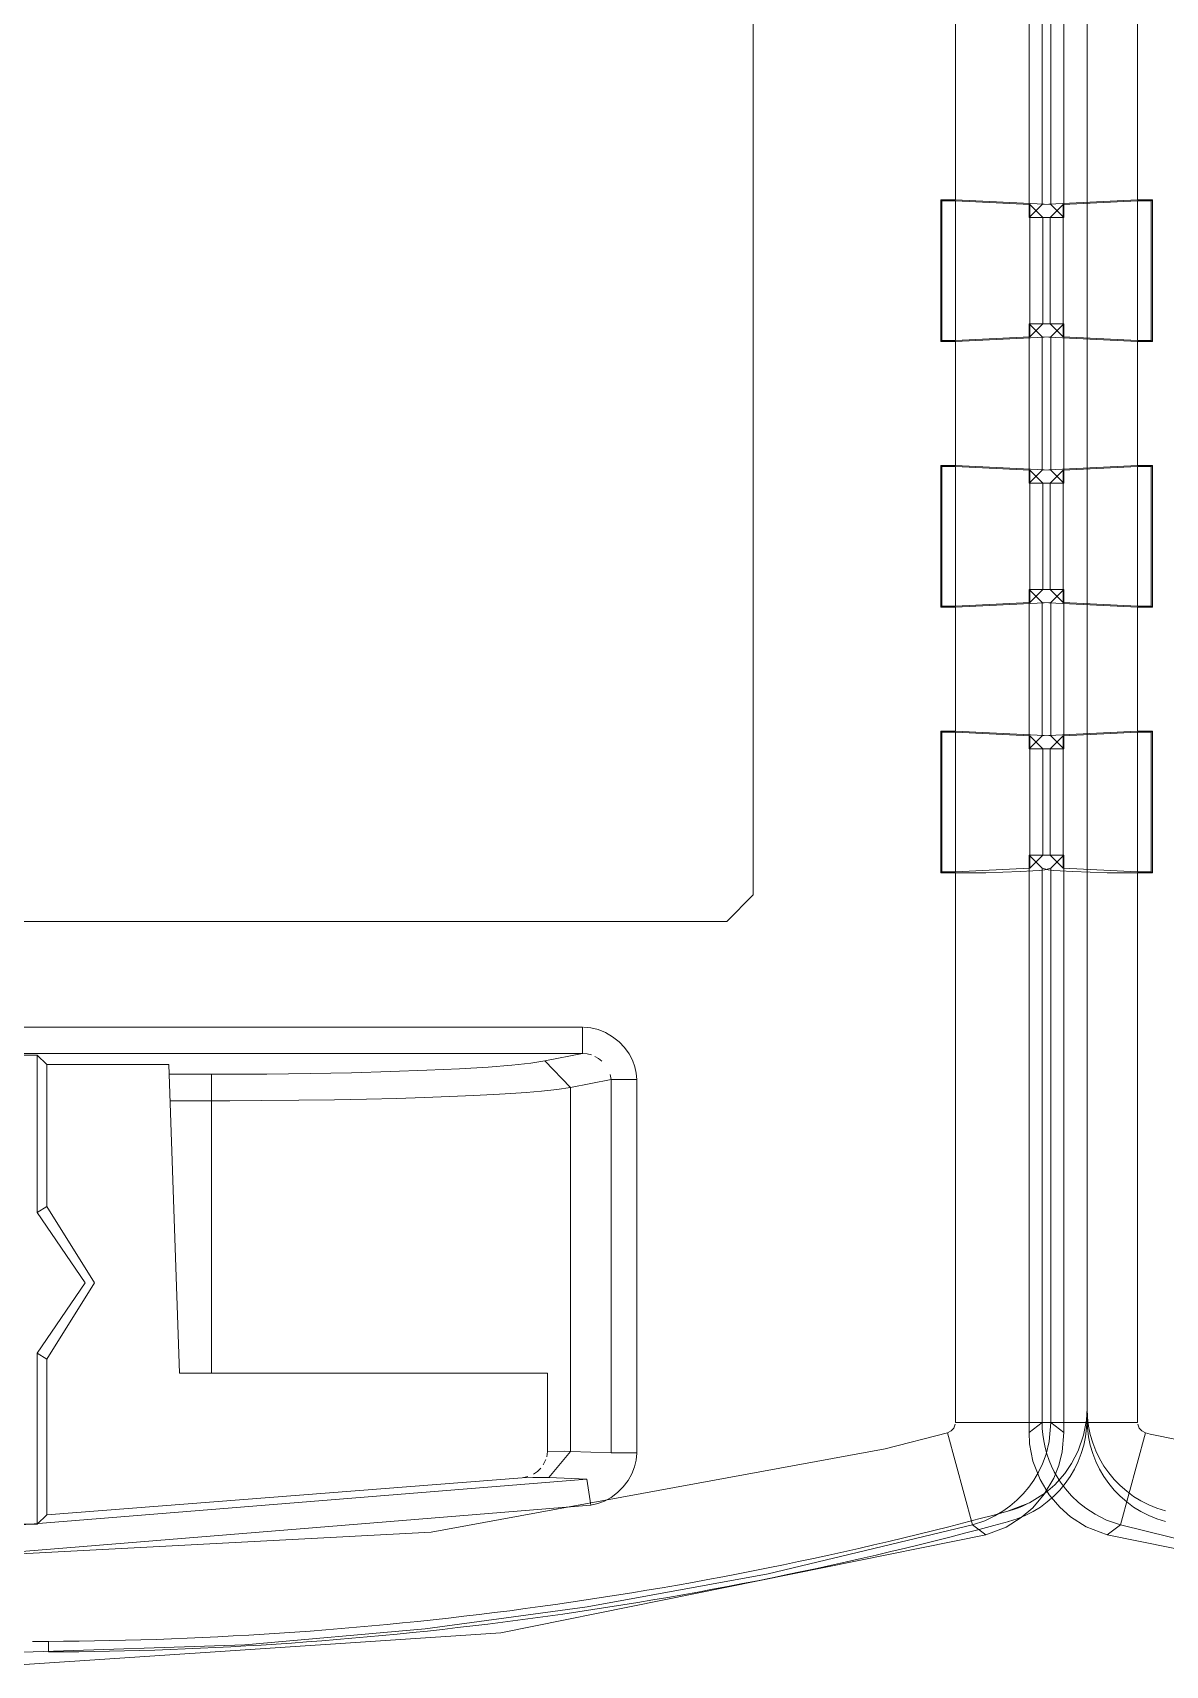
# Model space of a CAD drawing. Header units: millimetres. Extents: x -6000 to 26000, y -6000 to 26000.
# Drawn here: x 100.393 to 103.359, y -4552.828 to -4548.553 of the extents above; entities that cross this region are included whole.
import ezdxf

# ---------------------------------------------------------------- set-up
doc = ezdxf.new("R2010")
doc.units = ezdxf.units.MM
doc.header["$MEASUREMENT"] = 0
doc.layers.add('Чертеж и Рисунок_Ном._пера__7', color=7, linetype='Continuous', lineweight=15)

msp = doc.modelspace()

# ---------------------------------------------------------------- linework, layer by layer
at = {"layer": 'Чертеж и Рисунок_Ном._пера__7', "color": 7, "linetype": 'Continuous', "lineweight": 15}
for p, q in [((103.1541, -4534.9602), (103.1541, -4551.6584)), ((102.28, -4536.3443), (102.28, -4550.8107)), ((103.0023, -4549.0372), (103.0023, -4536.7964)), ((103.0938, -4536.7964), (103.0938, -4549.0372)), ((102.8095, -4548.9905), (102.8095, -4536.843)), ((103.0365, -4549.003), (103.0365, -4536.8306)), ((103.0595, -4549.003), (103.0595, -4536.8306)), ((103.2866, -4548.9905), (103.2866, -4536.843)), ((103.1541, -4539.8764), (103.1541, -4551.6843)), ((103.0023, -4549.0372), (103.0023, -4544.3615)), ((102.7709, -4548.9905), (102.8095, -4548.9905)), ((102.7709, -4548.9905), (102.7709, -4549.362)), ((102.7738, -4548.9935), (102.7709, -4548.9905)), ((102.7738, -4548.9935), (102.7738, -4549.3591)), ((102.7738, -4548.9935), (102.8096, -4548.9935)), ((102.8096, -4548.9935), (102.8096, -4549.3591)), ((103.2865, -4548.9934), (103.3222, -4548.9934)), ((103.2865, -4549.3591), (103.2865, -4548.9934)), ((103.2866, -4548.9905), (103.3252, -4548.9905)), ((103.3252, -4548.9905), (103.3222, -4548.9934)), ((103.3222, -4549.3591), (103.3222, -4548.9934)), ((103.3252, -4549.362), (103.3252, -4548.9905)), ((103.0023, -4549.0372), (103.0365, -4549.003)), ((103.0041, -4549.0031), (103.0381, -4549.0372)), ((103.0041, -4549.0031), (103.0041, -4549.3494)), ((103.0579, -4549.0372), (103.092, -4549.0031)), ((103.0595, -4549.003), (103.0938, -4549.0372)), ((103.092, -4549.3494), (103.092, -4549.0031)), ((103.0579, -4549.0372), (103.0023, -4549.0372)), ((103.0938, -4549.0372), (103.0381, -4549.0372)), ((103.0381, -4549.3154), (103.0381, -4549.0372)), ((103.0579, -4549.0372), (103.0579, -4549.3154)), ((103.0365, -4549.3496), (103.0023, -4549.3154)), ((103.0579, -4549.3154), (103.0023, -4549.3154)), ((103.0023, -4549.7327), (103.0023, -4549.3154)), ((103.0041, -4549.3494), (103.0381, -4549.3154)), ((103.0938, -4549.3154), (103.0381, -4549.3154)), ((103.0579, -4549.3154), (103.092, -4549.3494)), ((103.0938, -4549.3154), (103.0595, -4549.3496)), ((103.0938, -4549.3154), (103.0938, -4549.7327)), ((102.7709, -4549.362), (102.7738, -4549.3591)), ((102.7709, -4549.362), (102.8095, -4549.362)), ((102.7738, -4549.3591), (102.8096, -4549.3591)), ((102.8095, -4549.686), (102.8095, -4549.362)), ((103.0365, -4549.6985), (103.0365, -4549.3496)), ((103.0595, -4549.6985), (103.0595, -4549.3496)), ((103.2865, -4549.3591), (103.3222, -4549.3591)), ((103.2866, -4549.686), (103.2866, -4549.362)), ((103.2866, -4549.362), (103.3252, -4549.362)), ((103.3252, -4549.362), (103.3222, -4549.3591)), ((102.7709, -4549.686), (102.8095, -4549.686)), ((102.7738, -4549.689), (102.7709, -4549.686)), ((102.7709, -4549.686), (102.7709, -4550.0575)), ((102.7738, -4549.689), (102.7738, -4550.0546)), ((102.7738, -4549.689), (102.8096, -4549.689)), ((102.8096, -4549.689), (102.8096, -4550.0546)), ((103.0023, -4549.7327), (103.0365, -4549.6985)), ((103.0041, -4549.6986), (103.0381, -4549.7327)), ((103.0041, -4549.6986), (103.0041, -4550.0449)), ((103.0579, -4549.7327), (103.092, -4549.6986)), ((103.0595, -4549.6985), (103.0938, -4549.7327)), ((103.092, -4550.0449), (103.092, -4549.6986)), ((103.2865, -4549.6889), (103.3222, -4549.6889)), ((103.2865, -4550.0546), (103.2865, -4549.6889)), ((103.2866, -4549.686), (103.3252, -4549.686)), ((103.3222, -4549.6889), (103.3252, -4549.686)), ((103.3222, -4550.0546), (103.3222, -4549.6889)), ((103.3252, -4550.0575), (103.3252, -4549.686)), ((103.0579, -4549.7327), (103.0023, -4549.7327)), ((103.0381, -4550.0109), (103.0381, -4549.7327)), ((103.0938, -4549.7327), (103.0381, -4549.7327)), ((103.0579, -4549.7327), (103.0579, -4550.0109)), ((103.0579, -4550.0109), (103.0023, -4550.0109)), ((103.0365, -4550.0451), (103.0023, -4550.0109)), ((103.0023, -4550.4282), (103.0023, -4550.0109)), ((103.0041, -4550.0449), (103.0381, -4550.0109)), ((103.0938, -4550.0109), (103.0381, -4550.0109)), ((103.0579, -4550.0109), (103.092, -4550.0449)), ((103.0938, -4550.0109), (103.0595, -4550.0451)), ((103.0938, -4550.0109), (103.0938, -4550.4282)), ((102.7738, -4550.0546), (102.7709, -4550.0575)), ((102.7709, -4550.0575), (102.8095, -4550.0575)), ((102.7738, -4550.0546), (102.8096, -4550.0546)), ((102.8095, -4550.3815), (102.8095, -4550.0575)), ((103.0365, -4550.394), (103.0365, -4550.0451)), ((103.0595, -4550.394), (103.0595, -4550.0451)), ((103.2865, -4550.0546), (103.3222, -4550.0546)), ((103.2866, -4550.0575), (103.3252, -4550.0575)), ((103.2866, -4550.3815), (103.2866, -4550.0575)), ((103.3252, -4550.0575), (103.3222, -4550.0546)), ((102.7709, -4550.3815), (102.7709, -4550.753)), ((102.7738, -4550.3845), (102.7709, -4550.3815)), ((102.7709, -4550.3815), (102.8095, -4550.3815)), ((102.7738, -4550.3844), (102.8096, -4550.3844)), ((102.7738, -4550.3844), (102.7738, -4550.7501)), ((102.8096, -4550.3844), (102.8096, -4550.7501)), ((103.0023, -4550.4282), (103.0365, -4550.394)), ((103.0041, -4550.3941), (103.0381, -4550.4282)), ((103.0041, -4550.3941), (103.0041, -4550.7404)), ((103.0579, -4550.4282), (103.092, -4550.3941)), ((103.0595, -4550.394), (103.0938, -4550.4282)), ((103.092, -4550.7404), (103.092, -4550.3941)), ((103.2865, -4550.3844), (103.3222, -4550.3844)), ((103.2865, -4550.7501), (103.2865, -4550.3844)), ((103.2866, -4550.3815), (103.3252, -4550.3815)), ((103.3222, -4550.3844), (103.3252, -4550.3815)), ((103.3222, -4550.7501), (103.3222, -4550.3844)), ((103.3252, -4550.753), (103.3252, -4550.3815)), ((103.0579, -4550.4282), (103.0023, -4550.4282)), ((103.0938, -4550.4282), (103.0381, -4550.4282)), ((103.0381, -4550.7064), (103.0381, -4550.4282)), ((103.0579, -4550.4282), (103.0579, -4550.7064)), ((103.0023, -4552.218), (103.0023, -4550.7064)), ((103.0579, -4550.7064), (103.0023, -4550.7064)), ((103.0365, -4550.7406), (103.0023, -4550.7064)), ((103.0041, -4550.7404), (103.0381, -4550.7064)), ((103.0365, -4552.1918), (103.0365, -4550.7406)), ((103.0938, -4550.7064), (103.0381, -4550.7064)), ((103.0579, -4550.7064), (103.092, -4550.7404)), ((103.0938, -4550.7064), (103.0595, -4550.7406)), ((103.0595, -4552.1919), (103.0595, -4550.7406)), ((103.0938, -4550.7064), (103.0938, -4552.2181)), ((102.7738, -4550.7501), (102.7709, -4550.753)), ((102.7709, -4550.753), (102.8095, -4550.753)), ((102.7738, -4550.7501), (102.8096, -4550.7501)), ((102.8095, -4552.1918), (102.8095, -4550.753)), ((103.2865, -4550.7501), (103.3222, -4550.7501)), ((103.2866, -4552.1918), (103.2866, -4550.753)), ((103.2866, -4550.753), (103.3252, -4550.753)), ((103.3252, -4550.753), (103.3222, -4550.7501)), ((102.2105, -4550.8803), (98.4548, -4550.8803)), ((101.8327, -4551.1564), (98.8325, -4551.1564)), ((101.8327, -4551.1564), (101.8327, -4551.2259)), ((101.8327, -4551.2259), (98.8325, -4551.2259)), ((100.26, -4551.2297), (100.4052, -4551.2297)), ((100.4052, -4551.6422), (100.4052, -4551.2297)), ((100.4052, -4551.2297), (100.43, -4551.2545)), ((100.43, -4551.626), (100.43, -4551.2545)), ((100.7492, -4551.2545), (100.43, -4551.2545)), ((100.7492, -4551.2545), (100.7774, -4552.0626)), ((101.7345, -4551.2451), (101.8327, -4551.2259)), ((100.7501, -4551.2802), (100.8612, -4551.2802)), ((100.8612, -4551.3497), (100.8612, -4551.2802)), ((101.8017, -4551.3145), (101.9076, -4551.2938)), ((101.9076, -4551.2938), (101.9748, -4551.2938)), ((101.9076, -4552.2716), (101.9076, -4551.2938)), ((101.9748, -4552.2716), (101.9748, -4551.2938)), ((101.8017, -4551.3145), (101.8017, -4552.2674)), ((100.7525, -4551.3497), (100.8612, -4551.3497)), ((100.8612, -4552.0626), (100.8612, -4551.3497)), ((103.1541, -4551.6584), (103.1541, -4552.1829)), ((103.1541, -4552.1549), (103.1541, -4551.6584)), ((103.1541, -4552.1551), (103.1541, -4551.6843)), ((100.4052, -4552.4584), (100.4052, -4552.0101)), ((100.43, -4552.4334), (100.43, -4552.0263)), ((100.7774, -4552.0626), (101.7409, -4552.0626)), ((101.7409, -4552.0626), (101.7409, -4552.2677)), ((103.1541, -4552.1551), (103.1541, -4552.1549)), ((103.1541, -4552.1551), (103.1541, -4552.1551)), ((103.1541, -4552.1551), (103.1541, -4552.1829)), ((103.0023, -4552.218), (103.0365, -4552.1918)), ((103.2866, -4552.1918), (103.0365, -4552.1918)), ((103.0938, -4552.2181), (103.0595, -4552.1919)), ((101.9748, -4552.2716), (101.9076, -4552.2716)), ((101.8439, -4552.3399), (101.8551, -4552.4084)), ((100.43, -4552.4334), (100.4052, -4552.4584)), ((102.8889, -4552.4861), (102.8539, -4552.4601)), ((103.2072, -4552.4861), (103.2422, -4552.4601)), ((100.4347, -4552.7927), (100.4347, -4552.7649))]:
    msp.add_line(p, q, dxfattribs=at)
at = {"layer": 'Чертеж и Рисунок_Ном._пера__7', "color": 7, "linetype": 'Continuous', "lineweight": 15, "flags": 128}
for points in [[(103.0595, -4549.003), (102.8095, -4548.9905)], [(103.0595, -4549.003), (102.8095, -4548.9905)], [(103.0595, -4549.003), (102.8095, -4548.9905)], [(103.0595, -4549.003), (102.8095, -4548.9905)], [(103.0595, -4549.003), (102.8095, -4548.9905)], [(103.0595, -4549.003), (102.8095, -4548.9905)], [(103.0595, -4549.003), (102.8095, -4548.9905)], [(103.0595, -4549.003), (102.8095, -4548.9905)], [(103.0595, -4549.003), (102.8095, -4548.9905)], [(103.0595, -4549.003), (102.8095, -4548.9905)], [(103.0595, -4549.003), (102.8095, -4548.9905)], [(103.0595, -4549.003), (102.8095, -4548.9905)], [(103.0595, -4549.003), (102.8095, -4548.9905)], [(103.0595, -4549.003), (102.8095, -4548.9905)], [(103.0595, -4549.003), (102.8095, -4548.9905)], [(103.0595, -4549.003), (102.8095, -4548.9905)], [(103.0595, -4549.003), (102.8095, -4548.9905)], [(103.0595, -4549.003), (102.8095, -4548.9905)], [(103.0595, -4549.003), (102.8095, -4548.9905)], [(103.0595, -4549.003), (102.8095, -4548.9905)], [(103.0595, -4549.003), (102.8095, -4548.9905)], [(103.0041, -4549.0031), (102.8096, -4548.9935)], [(103.0041, -4549.0031), (102.8096, -4548.9935)], [(103.0041, -4549.0031), (102.8096, -4548.9935)], [(103.0041, -4549.0031), (102.8096, -4548.9935)], [(103.0041, -4549.0031), (102.8096, -4548.9935)], [(103.0041, -4549.0031), (102.8096, -4548.9935)], [(103.0041, -4549.0031), (102.8096, -4548.9935)], [(103.0041, -4549.0031), (102.8096, -4548.9935)], [(103.0041, -4549.0031), (102.8096, -4548.9935)], [(103.0041, -4549.0031), (102.8096, -4548.9935)], [(103.0041, -4549.0031), (102.8096, -4548.9935)], [(103.0041, -4549.0031), (102.8096, -4548.9935)], [(103.0041, -4549.0031), (102.8096, -4548.9935)], [(103.0041, -4549.0031), (102.8096, -4548.9935)], [(103.0041, -4549.0031), (102.8096, -4548.9935)], [(103.0041, -4549.0031), (102.8096, -4548.9935)], [(103.0041, -4549.0031), (102.8096, -4548.9935)], [(103.0041, -4549.0031), (102.8096, -4548.9935)], [(103.0041, -4549.0031), (102.8096, -4548.9935)], [(103.0041, -4549.0031), (102.8096, -4548.9935)], [(103.0041, -4549.0031), (102.8096, -4548.9935)], [(103.2866, -4548.9905), (103.0365, -4549.003)], [(103.2866, -4548.9905), (103.0365, -4549.003)], [(103.2866, -4548.9905), (103.0365, -4549.003)], [(103.2866, -4548.9905), (103.0365, -4549.003)], [(103.2866, -4548.9905), (103.0365, -4549.003)], [(103.2866, -4548.9905), (103.0365, -4549.003)], [(103.2866, -4548.9905), (103.0365, -4549.003)], [(103.2866, -4548.9905), (103.0365, -4549.003)], [(103.2866, -4548.9905), (103.0365, -4549.003)], [(103.2866, -4548.9905), (103.0365, -4549.003)], [(103.2866, -4548.9905), (103.0365, -4549.003)], [(103.2866, -4548.9905), (103.0365, -4549.003)], [(103.2866, -4548.9905), (103.0365, -4549.003)], [(103.2866, -4548.9905), (103.0365, -4549.003)], [(103.2866, -4548.9905), (103.0365, -4549.003)], [(103.2866, -4548.9905), (103.0365, -4549.003)], [(103.2866, -4548.9905), (103.0365, -4549.003)], [(103.2866, -4548.9905), (103.0365, -4549.003)], [(103.2866, -4548.9905), (103.0365, -4549.003)], [(103.2866, -4548.9905), (103.0365, -4549.003)], [(103.2866, -4548.9905), (103.0365, -4549.003)], [(103.2865, -4548.9934), (103.092, -4549.0031)], [(103.2865, -4548.9934), (103.092, -4549.0031)], [(103.2865, -4548.9934), (103.092, -4549.0031)], [(103.2865, -4548.9934), (103.092, -4549.0031)], [(103.2865, -4548.9934), (103.092, -4549.0031)], [(103.2865, -4548.9934), (103.092, -4549.0031)], [(103.2865, -4548.9934), (103.092, -4549.0031)], [(103.2865, -4548.9934), (103.092, -4549.0031)], [(103.2865, -4548.9934), (103.092, -4549.0031)], [(103.2865, -4548.9934), (103.092, -4549.0031)], [(103.2865, -4548.9934), (103.092, -4549.0031)], [(103.2865, -4548.9934), (103.092, -4549.0031)], [(103.2865, -4548.9934), (103.092, -4549.0031)], [(103.2865, -4548.9934), (103.092, -4549.0031)], [(103.2865, -4548.9934), (103.092, -4549.0031)], [(103.2865, -4548.9934), (103.092, -4549.0031)], [(103.2865, -4548.9934), (103.092, -4549.0031)], [(103.2865, -4548.9934), (103.092, -4549.0031)], [(103.2865, -4548.9934), (103.092, -4549.0031)], [(103.2865, -4548.9934), (103.092, -4549.0031)], [(103.2865, -4548.9934), (103.092, -4549.0031)], [(102.8095, -4549.362), (103.0595, -4549.3496)], [(102.8095, -4549.362), (103.0595, -4549.3496)], [(102.8095, -4549.362), (103.0595, -4549.3496)], [(102.8095, -4549.362), (103.0595, -4549.3496)], [(102.8095, -4549.362), (103.0595, -4549.3496)], [(102.8095, -4549.362), (103.0595, -4549.3496)], [(102.8095, -4549.362), (103.0595, -4549.3496)], [(102.8095, -4549.362), (103.0595, -4549.3496)], [(102.8095, -4549.362), (103.0595, -4549.3496)], [(102.8095, -4549.362), (103.0595, -4549.3496)], [(102.8095, -4549.362), (103.0595, -4549.3496)], [(102.8095, -4549.362), (103.0595, -4549.3496)], [(102.8095, -4549.362), (103.0595, -4549.3496)], [(102.8095, -4549.362), (103.0595, -4549.3496)], [(102.8095, -4549.362), (103.0595, -4549.3496)], [(102.8095, -4549.362), (103.0595, -4549.3496)], [(102.8095, -4549.362), (103.0595, -4549.3496)], [(102.8095, -4549.362), (103.0595, -4549.3496)], [(102.8095, -4549.362), (103.0595, -4549.3496)], [(102.8095, -4549.362), (103.0595, -4549.3496)], [(102.8095, -4549.362), (103.0595, -4549.3496)], [(102.8096, -4549.3591), (103.0041, -4549.3494)], [(102.8096, -4549.3591), (103.0041, -4549.3494)], [(102.8096, -4549.3591), (103.0041, -4549.3494)], [(102.8096, -4549.3591), (103.0041, -4549.3494)], [(102.8096, -4549.3591), (103.0041, -4549.3494)], [(102.8096, -4549.3591), (103.0041, -4549.3494)], [(102.8096, -4549.3591), (103.0041, -4549.3494)], [(102.8096, -4549.3591), (103.0041, -4549.3494)], [(102.8096, -4549.3591), (103.0041, -4549.3494)], [(102.8096, -4549.3591), (103.0041, -4549.3494)], [(102.8096, -4549.3591), (103.0041, -4549.3494)], [(102.8096, -4549.3591), (103.0041, -4549.3494)], [(102.8096, -4549.3591), (103.0041, -4549.3494)], [(102.8096, -4549.3591), (103.0041, -4549.3494)], [(102.8096, -4549.3591), (103.0041, -4549.3494)], [(102.8096, -4549.3591), (103.0041, -4549.3494)], [(102.8096, -4549.3591), (103.0041, -4549.3494)], [(102.8096, -4549.3591), (103.0041, -4549.3494)], [(102.8096, -4549.3591), (103.0041, -4549.3494)], [(102.8096, -4549.3591), (103.0041, -4549.3494)], [(102.8096, -4549.3591), (103.0041, -4549.3494)], [(103.0365, -4549.3496), (103.2866, -4549.362)], [(103.0365, -4549.3496), (103.2866, -4549.362)], [(103.0365, -4549.3496), (103.2866, -4549.362)], [(103.0365, -4549.3496), (103.2866, -4549.362)], [(103.0365, -4549.3496), (103.2866, -4549.362)], [(103.0365, -4549.3496), (103.2866, -4549.362)], [(103.0365, -4549.3496), (103.2866, -4549.362)], [(103.0365, -4549.3496), (103.2866, -4549.362)], [(103.0365, -4549.3496), (103.2866, -4549.362)], [(103.0365, -4549.3496), (103.2866, -4549.362)], [(103.0365, -4549.3496), (103.2866, -4549.362)], [(103.0365, -4549.3496), (103.2866, -4549.362)], [(103.0365, -4549.3496), (103.2866, -4549.362)], [(103.0365, -4549.3496), (103.2866, -4549.362)], [(103.0365, -4549.3496), (103.2866, -4549.362)], [(103.0365, -4549.3496), (103.2866, -4549.362)], [(103.0365, -4549.3496), (103.2866, -4549.362)], [(103.0365, -4549.3496), (103.2866, -4549.362)], [(103.0365, -4549.3496), (103.2866, -4549.362)], [(103.0365, -4549.3496), (103.2866, -4549.362)], [(103.0365, -4549.3496), (103.2866, -4549.362)], [(103.092, -4549.3494), (103.2865, -4549.3591)], [(103.092, -4549.3494), (103.2865, -4549.3591)], [(103.092, -4549.3494), (103.2865, -4549.3591)], [(103.092, -4549.3494), (103.2865, -4549.3591)], [(103.092, -4549.3494), (103.2865, -4549.3591)], [(103.092, -4549.3494), (103.2865, -4549.3591)], [(103.092, -4549.3494), (103.2865, -4549.3591)], [(103.092, -4549.3494), (103.2865, -4549.3591)], [(103.092, -4549.3494), (103.2865, -4549.3591)], [(103.092, -4549.3494), (103.2865, -4549.3591)], [(103.092, -4549.3494), (103.2865, -4549.3591)], [(103.092, -4549.3494), (103.2865, -4549.3591)], [(103.092, -4549.3494), (103.2865, -4549.3591)], [(103.092, -4549.3494), (103.2865, -4549.3591)], [(103.092, -4549.3494), (103.2865, -4549.3591)], [(103.092, -4549.3494), (103.2865, -4549.3591)], [(103.092, -4549.3494), (103.2865, -4549.3591)], [(103.092, -4549.3494), (103.2865, -4549.3591)], [(103.092, -4549.3494), (103.2865, -4549.3591)], [(103.092, -4549.3494), (103.2865, -4549.3591)], [(103.092, -4549.3494), (103.2865, -4549.3591)], [(103.0595, -4549.6985), (102.8095, -4549.686)], [(103.0595, -4549.6985), (102.8095, -4549.686)], [(103.0595, -4549.6985), (102.8095, -4549.686)], [(103.0595, -4549.6985), (102.8095, -4549.686)], [(103.0595, -4549.6985), (102.8095, -4549.686)], [(103.0595, -4549.6985), (102.8095, -4549.686)], [(103.0595, -4549.6985), (102.8095, -4549.686)], [(103.0595, -4549.6985), (102.8095, -4549.686)], [(103.0595, -4549.6985), (102.8095, -4549.686)], [(103.0595, -4549.6985), (102.8095, -4549.686)], [(103.0595, -4549.6985), (102.8095, -4549.686)], [(103.0595, -4549.6985), (102.8095, -4549.686)], [(103.0595, -4549.6985), (102.8095, -4549.686)], [(103.0595, -4549.6985), (102.8095, -4549.686)], [(103.0595, -4549.6985), (102.8095, -4549.686)], [(103.0595, -4549.6985), (102.8095, -4549.686)], [(103.0595, -4549.6985), (102.8095, -4549.686)], [(103.0595, -4549.6985), (102.8095, -4549.686)], [(103.0595, -4549.6985), (102.8095, -4549.686)], [(103.0595, -4549.6985), (102.8095, -4549.686)], [(103.0595, -4549.6985), (102.8095, -4549.686)], [(103.0041, -4549.6986), (102.8096, -4549.689)], [(103.0041, -4549.6986), (102.8096, -4549.689)], [(103.0041, -4549.6986), (102.8096, -4549.689)], [(103.0041, -4549.6986), (102.8096, -4549.689)], [(103.0041, -4549.6986), (102.8096, -4549.689)], [(103.0041, -4549.6986), (102.8096, -4549.689)], [(103.0041, -4549.6986), (102.8096, -4549.689)], [(103.0041, -4549.6986), (102.8096, -4549.689)], [(103.0041, -4549.6986), (102.8096, -4549.689)], [(103.0041, -4549.6986), (102.8096, -4549.689)], [(103.0041, -4549.6986), (102.8096, -4549.689)], [(103.0041, -4549.6986), (102.8096, -4549.689)], [(103.0041, -4549.6986), (102.8096, -4549.689)], [(103.0041, -4549.6986), (102.8096, -4549.689)], [(103.0041, -4549.6986), (102.8096, -4549.689)], [(103.0041, -4549.6986), (102.8096, -4549.689)], [(103.0041, -4549.6986), (102.8096, -4549.689)], [(103.0041, -4549.6986), (102.8096, -4549.689)], [(103.0041, -4549.6986), (102.8096, -4549.689)], [(103.0041, -4549.6986), (102.8096, -4549.689)], [(103.0041, -4549.6986), (102.8096, -4549.689)], [(103.2866, -4549.686), (103.0365, -4549.6985)], [(103.2866, -4549.686), (103.0365, -4549.6985)], [(103.2866, -4549.686), (103.0365, -4549.6985)], [(103.2866, -4549.686), (103.0365, -4549.6985)], [(103.2866, -4549.686), (103.0365, -4549.6985)], [(103.2866, -4549.686), (103.0365, -4549.6985)], [(103.2866, -4549.686), (103.0365, -4549.6985)], [(103.2866, -4549.686), (103.0365, -4549.6985)], [(103.2866, -4549.686), (103.0365, -4549.6985)], [(103.2866, -4549.686), (103.0365, -4549.6985)], [(103.2866, -4549.686), (103.0365, -4549.6985)], [(103.2866, -4549.686), (103.0365, -4549.6985)], [(103.2866, -4549.686), (103.0365, -4549.6985)], [(103.2866, -4549.686), (103.0365, -4549.6985)], [(103.2866, -4549.686), (103.0365, -4549.6985)], [(103.2866, -4549.686), (103.0365, -4549.6985)], [(103.2866, -4549.686), (103.0365, -4549.6985)], [(103.2866, -4549.686), (103.0365, -4549.6985)], [(103.2866, -4549.686), (103.0365, -4549.6985)], [(103.2866, -4549.686), (103.0365, -4549.6985)], [(103.2866, -4549.686), (103.0365, -4549.6985)], [(103.2865, -4549.6889), (103.092, -4549.6986)], [(103.2865, -4549.6889), (103.092, -4549.6986)], [(103.2865, -4549.6889), (103.092, -4549.6986)], [(103.2865, -4549.6889), (103.092, -4549.6986)], [(103.2865, -4549.6889), (103.092, -4549.6986)], [(103.2865, -4549.6889), (103.092, -4549.6986)], [(103.2865, -4549.6889), (103.092, -4549.6986)], [(103.2865, -4549.6889), (103.092, -4549.6986)], [(103.2865, -4549.6889), (103.092, -4549.6986)], [(103.2865, -4549.6889), (103.092, -4549.6986)], [(103.2865, -4549.6889), (103.092, -4549.6986)], [(103.2865, -4549.6889), (103.092, -4549.6986)], [(103.2865, -4549.6889), (103.092, -4549.6986)], [(103.2865, -4549.6889), (103.092, -4549.6986)], [(103.2865, -4549.6889), (103.092, -4549.6986)], [(103.2865, -4549.6889), (103.092, -4549.6986)], [(103.2865, -4549.6889), (103.092, -4549.6986)], [(103.2865, -4549.6889), (103.092, -4549.6986)], [(103.2865, -4549.6889), (103.092, -4549.6986)], [(103.2865, -4549.6889), (103.092, -4549.6986)], [(103.2865, -4549.6889), (103.092, -4549.6986)], [(102.8095, -4550.0575), (103.0595, -4550.0451)], [(102.8095, -4550.0575), (103.0595, -4550.0451)], [(102.8095, -4550.0575), (103.0595, -4550.0451)], [(102.8095, -4550.0575), (103.0595, -4550.0451)], [(102.8095, -4550.0575), (103.0595, -4550.0451)], [(102.8095, -4550.0575), (103.0595, -4550.0451)], [(102.8095, -4550.0575), (103.0595, -4550.0451)], [(102.8095, -4550.0575), (103.0595, -4550.0451)], [(102.8095, -4550.0575), (103.0595, -4550.0451)], [(102.8095, -4550.0575), (103.0595, -4550.0451)], [(102.8095, -4550.0575), (103.0595, -4550.0451)], [(102.8095, -4550.0575), (103.0595, -4550.0451)], [(102.8095, -4550.0575), (103.0595, -4550.0451)], [(102.8095, -4550.0575), (103.0595, -4550.0451)], [(102.8095, -4550.0575), (103.0595, -4550.0451)], [(102.8095, -4550.0575), (103.0595, -4550.0451)], [(102.8095, -4550.0575), (103.0595, -4550.0451)], [(102.8095, -4550.0575), (103.0595, -4550.0451)], [(102.8095, -4550.0575), (103.0595, -4550.0451)], [(102.8095, -4550.0575), (103.0595, -4550.0451)], [(102.8095, -4550.0575), (103.0595, -4550.0451)], [(102.8096, -4550.0546), (103.0041, -4550.0449)], [(102.8096, -4550.0546), (103.0041, -4550.0449)], [(102.8096, -4550.0546), (103.0041, -4550.0449)], [(102.8096, -4550.0546), (103.0041, -4550.0449)], [(102.8096, -4550.0546), (103.0041, -4550.0449)], [(102.8096, -4550.0546), (103.0041, -4550.0449)], [(102.8096, -4550.0546), (103.0041, -4550.0449)], [(102.8096, -4550.0546), (103.0041, -4550.0449)], [(102.8096, -4550.0546), (103.0041, -4550.0449)], [(102.8096, -4550.0546), (103.0041, -4550.0449)], [(102.8096, -4550.0546), (103.0041, -4550.0449)], [(102.8096, -4550.0546), (103.0041, -4550.0449)], [(102.8096, -4550.0546), (103.0041, -4550.0449)], [(102.8096, -4550.0546), (103.0041, -4550.0449)], [(102.8096, -4550.0546), (103.0041, -4550.0449)], [(102.8096, -4550.0546), (103.0041, -4550.0449)], [(102.8096, -4550.0546), (103.0041, -4550.0449)], [(102.8096, -4550.0546), (103.0041, -4550.0449)], [(102.8096, -4550.0546), (103.0041, -4550.0449)], [(102.8096, -4550.0546), (103.0041, -4550.0449)], [(102.8096, -4550.0546), (103.0041, -4550.0449)], [(103.0365, -4550.0451), (103.2866, -4550.0575)], [(103.0365, -4550.0451), (103.2866, -4550.0575)], [(103.0365, -4550.0451), (103.2866, -4550.0575)], [(103.0365, -4550.0451), (103.2866, -4550.0575)], [(103.0365, -4550.0451), (103.2866, -4550.0575)], [(103.0365, -4550.0451), (103.2866, -4550.0575)], [(103.0365, -4550.0451), (103.2866, -4550.0575)], [(103.0365, -4550.0451), (103.2866, -4550.0575)], [(103.0365, -4550.0451), (103.2866, -4550.0575)], [(103.0365, -4550.0451), (103.2866, -4550.0575)], [(103.0365, -4550.0451), (103.2866, -4550.0575)], [(103.0365, -4550.0451), (103.2866, -4550.0575)], [(103.0365, -4550.0451), (103.2866, -4550.0575)], [(103.0365, -4550.0451), (103.2866, -4550.0575)], [(103.0365, -4550.0451), (103.2866, -4550.0575)], [(103.0365, -4550.0451), (103.2866, -4550.0575)], [(103.0365, -4550.0451), (103.2866, -4550.0575)], [(103.0365, -4550.0451), (103.2866, -4550.0575)], [(103.0365, -4550.0451), (103.2866, -4550.0575)], [(103.0365, -4550.0451), (103.2866, -4550.0575)], [(103.0365, -4550.0451), (103.2866, -4550.0575)], [(103.092, -4550.0449), (103.2865, -4550.0546)], [(103.092, -4550.0449), (103.2865, -4550.0546)], [(103.092, -4550.0449), (103.2865, -4550.0546)], [(103.092, -4550.0449), (103.2865, -4550.0546)], [(103.092, -4550.0449), (103.2865, -4550.0546)], [(103.092, -4550.0449), (103.2865, -4550.0546)], [(103.092, -4550.0449), (103.2865, -4550.0546)], [(103.092, -4550.0449), (103.2865, -4550.0546)], [(103.092, -4550.0449), (103.2865, -4550.0546)], [(103.092, -4550.0449), (103.2865, -4550.0546)], [(103.092, -4550.0449), (103.2865, -4550.0546)], [(103.092, -4550.0449), (103.2865, -4550.0546)], [(103.092, -4550.0449), (103.2865, -4550.0546)], [(103.092, -4550.0449), (103.2865, -4550.0546)], [(103.092, -4550.0449), (103.2865, -4550.0546)], [(103.092, -4550.0449), (103.2865, -4550.0546)], [(103.092, -4550.0449), (103.2865, -4550.0546)], [(103.092, -4550.0449), (103.2865, -4550.0546)], [(103.092, -4550.0449), (103.2865, -4550.0546)], [(103.092, -4550.0449), (103.2865, -4550.0546)], [(103.092, -4550.0449), (103.2865, -4550.0546)], [(103.0595, -4550.394), (102.8095, -4550.3815)], [(103.0595, -4550.394), (102.8095, -4550.3815)], [(103.0595, -4550.394), (102.8095, -4550.3815)], [(103.0595, -4550.394), (102.8095, -4550.3815)], [(103.0595, -4550.394), (102.8095, -4550.3815)], [(103.0595, -4550.394), (102.8095, -4550.3815)], [(103.0595, -4550.394), (102.8095, -4550.3815)], [(103.0595, -4550.394), (102.8095, -4550.3815)], [(103.0595, -4550.394), (102.8095, -4550.3815)], [(103.0595, -4550.394), (102.8095, -4550.3815)], [(103.0595, -4550.394), (102.8095, -4550.3815)], [(103.0595, -4550.394), (102.8095, -4550.3815)], [(103.0595, -4550.394), (102.8095, -4550.3815)], [(103.0595, -4550.394), (102.8095, -4550.3815)], [(103.0595, -4550.394), (102.8095, -4550.3815)], [(103.0595, -4550.394), (102.8095, -4550.3815)], [(103.0595, -4550.394), (102.8095, -4550.3815)], [(103.0595, -4550.394), (102.8095, -4550.3815)], [(103.0595, -4550.394), (102.8095, -4550.3815)], [(103.0595, -4550.394), (102.8095, -4550.3815)], [(103.0595, -4550.394), (102.8095, -4550.3815)], [(103.0041, -4550.3941), (102.8096, -4550.3845)], [(103.0041, -4550.3941), (102.8096, -4550.3845)], [(103.0041, -4550.3941), (102.8096, -4550.3845)], [(103.0041, -4550.3941), (102.8096, -4550.3845)], [(103.0041, -4550.3941), (102.8096, -4550.3845)], [(103.0041, -4550.3941), (102.8096, -4550.3845)], [(103.0041, -4550.3941), (102.8096, -4550.3845)], [(103.0041, -4550.3941), (102.8096, -4550.3845)], [(103.0041, -4550.3941), (102.8096, -4550.3845)], [(103.0041, -4550.3941), (102.8096, -4550.3845)], [(103.0041, -4550.3941), (102.8096, -4550.3845)], [(103.0041, -4550.3941), (102.8096, -4550.3845)], [(103.0041, -4550.3941), (102.8096, -4550.3845)], [(103.0041, -4550.3941), (102.8096, -4550.3845)], [(103.0041, -4550.3941), (102.8096, -4550.3845)], [(103.0041, -4550.3941), (102.8096, -4550.3845)], [(103.0041, -4550.3941), (102.8096, -4550.3845)], [(103.0041, -4550.3941), (102.8096, -4550.3845)], [(103.0041, -4550.3941), (102.8096, -4550.3845)], [(103.0041, -4550.3941), (102.8096, -4550.3845)], [(103.0041, -4550.3941), (102.8096, -4550.3845)], [(103.2866, -4550.3815), (103.0365, -4550.394)], [(103.2866, -4550.3815), (103.0365, -4550.394)], [(103.2866, -4550.3815), (103.0365, -4550.394)], [(103.2866, -4550.3815), (103.0365, -4550.394)], [(103.2866, -4550.3815), (103.0365, -4550.394)], [(103.2866, -4550.3815), (103.0365, -4550.394)], [(103.2866, -4550.3815), (103.0365, -4550.394)], [(103.2866, -4550.3815), (103.0365, -4550.394)], [(103.2866, -4550.3815), (103.0365, -4550.394)], [(103.2866, -4550.3815), (103.0365, -4550.394)], [(103.2866, -4550.3815), (103.0365, -4550.394)], [(103.2866, -4550.3815), (103.0365, -4550.394)], [(103.2866, -4550.3815), (103.0365, -4550.394)], [(103.2866, -4550.3815), (103.0365, -4550.394)], [(103.2866, -4550.3815), (103.0365, -4550.394)], [(103.2866, -4550.3815), (103.0365, -4550.394)], [(103.2866, -4550.3815), (103.0365, -4550.394)], [(103.2866, -4550.3815), (103.0365, -4550.394)], [(103.2866, -4550.3815), (103.0365, -4550.394)], [(103.2866, -4550.3815), (103.0365, -4550.394)], [(103.2866, -4550.3815), (103.0365, -4550.394)], [(103.2865, -4550.3844), (103.092, -4550.3941)], [(103.2865, -4550.3844), (103.092, -4550.3941)], [(103.2865, -4550.3844), (103.092, -4550.3941)], [(103.2865, -4550.3844), (103.092, -4550.3941)], [(103.2865, -4550.3844), (103.092, -4550.3941)], [(103.2865, -4550.3844), (103.092, -4550.3941)], [(103.2865, -4550.3844), (103.092, -4550.3941)], [(103.2865, -4550.3844), (103.092, -4550.3941)], [(103.2865, -4550.3844), (103.092, -4550.3941)], [(103.2865, -4550.3844), (103.092, -4550.3941)], [(103.2865, -4550.3844), (103.092, -4550.3941)], [(103.2865, -4550.3844), (103.092, -4550.3941)], [(103.2865, -4550.3844), (103.092, -4550.3941)], [(103.2865, -4550.3844), (103.092, -4550.3941)], [(103.2865, -4550.3844), (103.092, -4550.3941)], [(103.2865, -4550.3844), (103.092, -4550.3941)], [(103.2865, -4550.3844), (103.092, -4550.3941)], [(103.2865, -4550.3844), (103.092, -4550.3941)], [(103.2865, -4550.3844), (103.092, -4550.3941)], [(103.2865, -4550.3844), (103.092, -4550.3941)], [(103.2865, -4550.3844), (103.092, -4550.3941)], [(102.8096, -4550.7501), (103.0041, -4550.7404)], [(102.8096, -4550.7501), (103.0041, -4550.7404)], [(102.8096, -4550.7501), (103.0041, -4550.7404)], [(102.8096, -4550.7501), (103.0041, -4550.7404)], [(102.8096, -4550.7501), (103.0041, -4550.7404)], [(102.8096, -4550.7501), (103.0041, -4550.7404)], [(102.8096, -4550.7501), (103.0041, -4550.7404)], [(102.8096, -4550.7501), (103.0041, -4550.7404)], [(102.8096, -4550.7501), (103.0041, -4550.7404)], [(102.8096, -4550.7501), (103.0041, -4550.7404)], [(102.8096, -4550.7501), (103.0041, -4550.7404)], [(102.8096, -4550.7501), (103.0041, -4550.7404)], [(102.8096, -4550.7501), (103.0041, -4550.7404)], [(102.8096, -4550.7501), (103.0041, -4550.7404)], [(102.8096, -4550.7501), (103.0041, -4550.7404)], [(102.8096, -4550.7501), (103.0041, -4550.7404)], [(102.8096, -4550.7501), (103.0041, -4550.7404)], [(102.8096, -4550.7501), (103.0041, -4550.7404)], [(102.8096, -4550.7501), (103.0041, -4550.7404)], [(102.8096, -4550.7501), (103.0041, -4550.7404)], [(102.8096, -4550.7501), (103.0041, -4550.7404)], [(103.0285, -4550.7463), (103.0126, -4550.7476)], [(103.044, -4550.7445), (103.0285, -4550.7463)], [(103.0365, -4550.7406), (103.0521, -4550.7445), (103.0676, -4550.7463)], [(103.0595, -4550.7406), (103.044, -4550.7445)], [(103.0676, -4550.7463), (103.0834, -4550.7476), (103.1161, -4550.7495), (103.1627, -4550.7513)], [(103.092, -4550.7404), (103.2865, -4550.7501)], [(103.092, -4550.7404), (103.2865, -4550.7501)], [(103.092, -4550.7404), (103.2865, -4550.7501)], [(103.092, -4550.7404), (103.2865, -4550.7501)], [(103.092, -4550.7404), (103.2865, -4550.7501)], [(103.092, -4550.7404), (103.2865, -4550.7501)], [(103.092, -4550.7404), (103.2865, -4550.7501)], [(103.092, -4550.7404), (103.2865, -4550.7501)], [(103.092, -4550.7404), (103.2865, -4550.7501)], [(103.092, -4550.7404), (103.2865, -4550.7501)], [(103.092, -4550.7404), (103.2865, -4550.7501)], [(103.092, -4550.7404), (103.2865, -4550.7501)], [(103.092, -4550.7404), (103.2865, -4550.7501)], [(103.092, -4550.7404), (103.2865, -4550.7501)], [(103.092, -4550.7404), (103.2865, -4550.7501)], [(103.092, -4550.7404), (103.2865, -4550.7501)], [(103.092, -4550.7404), (103.2865, -4550.7501)], [(103.092, -4550.7404), (103.2865, -4550.7501)], [(103.092, -4550.7404), (103.2865, -4550.7501)], [(103.092, -4550.7404), (103.2865, -4550.7501)], [(103.092, -4550.7404), (103.2865, -4550.7501)], [(102.889, -4550.7524), (102.8095, -4550.753)], [(102.98, -4550.7495), (102.9333, -4550.7513), (102.889, -4550.7524)], [(103.0126, -4550.7476), (102.98, -4550.7495)], [(103.1627, -4550.7513), (103.207, -4550.7524)], [(103.207, -4550.7524), (103.2866, -4550.753)], [(102.2105, -4550.8803), (102.28, -4550.8107)], [(101.8736, -4551.163), (101.8543, -4551.1582), (101.8355, -4551.1564)], [(101.893, -4551.1709), (101.8736, -4551.163)], [(101.9115, -4551.1817), (101.893, -4551.1709)], [(101.9285, -4551.1952), (101.9115, -4551.1817)], [(101.9431, -4551.2104), (101.9285, -4551.1952)], [(101.9549, -4551.2268), (101.9431, -4551.2104)], [(101.7345, -4551.2451), (101.6973, -4551.2508), (101.6481, -4551.2561), (101.5858, -4551.2612), (101.5108, -4551.2658), (101.4251, -4551.2698), (101.3303, -4551.2733)], [(101.7345, -4551.2451), (101.8017, -4551.3145)], [(101.8327, -4551.2259), (101.8451, -4551.2269)], [(101.8451, -4551.2269), (101.8561, -4551.2296)], [(101.8656, -4551.2334), (101.8748, -4551.2387), (101.8834, -4551.2454)], [(101.9639, -4551.2436), (101.9549, -4551.2268)], [(101.97, -4551.2605), (101.9639, -4551.2436)], [(100.8944, -4551.2802), (100.8612, -4551.2802)], [(101.0066, -4551.2796), (100.8944, -4551.2802)], [(101.3303, -4551.2733), (101.2277, -4551.2761), (101.1194, -4551.2782), (101.0066, -4551.2796)], [(101.9051, -4551.2804), (101.9076, -4551.2938)], [(101.9748, -4551.2938), (101.9736, -4551.2773), (101.97, -4551.2605)], [(101.6008, -4551.3331), (101.5463, -4551.3359), (101.4853, -4551.3386), (101.4187, -4551.3411), (101.3464, -4551.3434), (101.2674, -4551.3453)], [(101.645, -4551.3304), (101.6008, -4551.3331)], [(101.6858, -4551.3275), (101.645, -4551.3304)], [(101.7252, -4551.3241), (101.6858, -4551.3275)], [(101.7656, -4551.3198), (101.7252, -4551.3241)], [(101.8017, -4551.3145), (101.7656, -4551.3198)], [(101.0903, -4551.3483), (100.9915, -4551.3492), (100.9097, -4551.3496), (100.8612, -4551.3497)], [(101.2674, -4551.3453), (101.1835, -4551.347), (101.0903, -4551.3483)], [(100.4052, -4551.6422), (100.43, -4551.626)], [(100.4052, -4552.0101), (100.5304, -4551.8261), (100.4052, -4551.6422)], [(100.43, -4552.0263), (100.5552, -4551.8261), (100.43, -4551.626)], [(100.43, -4552.0263), (100.4052, -4552.0101)], [(102.9489, -4552.4235), (103.0038, -4552.4021), (103.0453, -4552.3758), (103.0696, -4552.3547), (103.0961, -4552.325), (103.1138, -4552.2992), (103.1311, -4552.2658), (103.1451, -4552.2251), (103.1524, -4552.1861), (103.1541, -4552.1551)], [(102.7889, -4552.2187), (102.7984, -4552.2141), (102.8054, -4552.2064), (102.8091, -4552.1966)], [(103.0595, -4552.1919), (102.8095, -4552.1918)], [(103.0444, -4552.257), (103.0408, -4552.2399), (103.0384, -4552.2233), (103.037, -4552.2073), (103.0365, -4552.1918)], [(103.055, -4552.2416), (103.0595, -4552.1919)], [(103.3072, -4552.2187), (103.2977, -4552.2141), (103.2906, -4552.2063), (103.287, -4552.1965)], [(102.7889, -4552.2187), (102.6255, -4552.2611), (101.4368, -4552.4787), (100.2273, -4552.5428), (99.0224, -4552.4522), (97.8889, -4552.2221)], [(102.7889, -4552.2187), (102.8539, -4552.4601)], [(103.0126, -4552.293), (103.0039, -4552.248), (103.0023, -4552.218)], [(103.0468, -4552.2747), (103.055, -4552.2416)], [(103.0938, -4552.2181), (103.0892, -4552.2683)], [(103.2422, -4552.4601), (103.3072, -4552.2187)], [(103.3197, -4552.222), (103.3072, -4552.2187)], [(108.2197, -4552.2187), (108.0563, -4552.2611), (106.8676, -4552.4787), (105.6581, -4552.5428), (104.4532, -4552.4522), (103.3197, -4552.222)], [(101.7409, -4552.2677), (101.7393, -4552.2819)], [(101.8017, -4552.2674), (101.7848, -4552.267), (101.7409, -4552.2677)], [(101.8017, -4552.2674), (101.745, -4552.3361)], [(101.8017, -4552.2674), (101.8547, -4552.2697), (101.9076, -4552.2716)], [(101.9692, -4552.308), (101.9734, -4552.2901), (101.9748, -4552.2725)], [(103.0272, -4552.3215), (103.0372, -4552.3005), (103.0468, -4552.2747)], [(103.0892, -4552.2683), (103.0799, -4552.3047), (103.0669, -4552.3372), (103.0422, -4552.3793)], [(103.0491, -4552.2742), (103.0444, -4552.257)], [(103.0615, -4552.3066), (103.0551, -4552.2913), (103.0491, -4552.2742)], [(101.7239, -4552.3114), (101.7149, -4552.32), (101.7049, -4552.3268)], [(101.7373, -4552.289), (101.7303, -4552.3031)], [(101.9522, -4552.344), (101.9622, -4552.3262)], [(101.9622, -4552.3262), (101.9692, -4552.308)], [(103.0018, -4552.361), (103.0148, -4552.3426), (103.0272, -4552.3215)], [(103.031, -4552.3411), (103.0126, -4552.293)], [(103.0685, -4552.3209), (103.0615, -4552.3066)], [(103.0759, -4552.3341), (103.0685, -4552.3209)], [(98.8213, -4552.3399), (100.3326, -4552.4625), (101.8439, -4552.3399)], [(100.43, -4552.4334), (101.6751, -4552.337)], [(101.6897, -4552.3335), (101.6751, -4552.337)], [(101.7027, -4552.336), (101.6751, -4552.337)], [(101.726, -4552.3357), (101.7027, -4552.336)], [(101.745, -4552.3361), (101.726, -4552.3357)], [(101.745, -4552.3361), (101.8439, -4552.3399)], [(101.9244, -4552.3755), (101.9394, -4552.3607), (101.9522, -4552.344)], [(102.9703, -4552.3956), (102.9873, -4552.3784), (103.0018, -4552.361)], [(103.0828, -4552.4136), (103.0552, -4552.3812), (103.031, -4552.3411)], [(103.0975, -4552.3653), (103.0851, -4552.3484), (103.0759, -4552.3341)], [(103.151, -4552.4164), (103.132, -4552.4012), (103.1137, -4552.3837), (103.0975, -4552.3653)], [(98.8101, -4552.4084), (100.3326, -4552.532), (101.8551, -4552.4084)], [(101.8551, -4552.4084), (101.8727, -4552.4043)], [(101.8727, -4552.4043), (101.8904, -4552.3975), (101.9078, -4552.3879)], [(101.9078, -4552.3879), (101.9244, -4552.3755)], [(102.9337, -4552.4243), (102.9523, -4552.4109)], [(102.9501, -4552.4232), (102.9614, -4552.4198), (102.9725, -4552.416), (102.9834, -4552.4117), (102.9941, -4552.4069), (103.0046, -4552.4017)], [(102.9523, -4552.4109), (102.9703, -4552.3956)], [(103.0422, -4552.3793), (103.012, -4552.4149), (102.982, -4552.4408)], [(103.1109, -4552.4384), (103.0828, -4552.4136)], [(102.8539, -4552.4601), (102.8866, -4552.4491)], [(102.8866, -4552.4491), (102.913, -4552.4366)], [(102.982, -4552.4408), (102.9422, -4552.4655), (102.8889, -4552.4861)], [(102.913, -4552.4366), (102.9337, -4552.4243)], [(103.2072, -4552.4861), (103.1523, -4552.4647), (103.1109, -4552.4384)], [(103.1751, -4552.4321), (103.151, -4552.4164)], [(103.2053, -4552.4473), (103.1751, -4552.4321)], [(103.2422, -4552.4601), (103.2053, -4552.4473)], [(97.7764, -4552.4861), (99.0459, -4552.7423), (100.3326, -4552.8277), (101.6193, -4552.7423), (102.8889, -4552.4861)], [(102.8539, -4552.4601), (102.3195, -4552.5878), (101.8451, -4552.6748), (101.4205, -4552.7322), (100.9489, -4552.7739), (100.3684, -4552.7934), (99.7471, -4552.7758), (99.1692, -4552.7234), (98.636, -4552.644), (98.2001, -4552.5562), (97.8113, -4552.4601)], [(100.26, -4552.4584), (100.4052, -4552.4584)], [(103.2072, -4552.4861), (104.4768, -4552.7423), (105.7634, -4552.8277), (107.0501, -4552.7423), (108.3197, -4552.4861)], [(108.2847, -4552.4601), (107.7503, -4552.5878), (107.276, -4552.6748), (106.8514, -4552.7322), (106.3797, -4552.7738), (105.7993, -4552.7934), (105.178, -4552.7757), (104.6001, -4552.7234), (104.0669, -4552.6439), (103.6309, -4552.5562), (103.2422, -4552.4601)]]:
    msp.add_lwpolyline(points, dxfattribs=at)
at = {"layer": 'Чертеж и Рисунок_Ном._пера__7', "color": 7, "linetype": 'Continuous', "lineweight": 15}
msp.add_circle((111.4978, -4543.028), 9.2708, dxfattribs=at)
for centre, radius, start, end in [((103.4323, -4552.1551), 0.2782, 180, 254.7815), ((102.8759, -4552.1829), 0.2782, 285.2185, 0), ((103.4323, -4552.1829), 0.2782, 180, 254.7815), ((100.393, -4543.028), 9.737, 270, 285.21846), ((100.393, -4543.0558), 9.737, 270.24555, 285.21846)]:
    msp.add_arc(centre, radius, start, end, dxfattribs=at)

doc.saveas('drawing.dxf')
